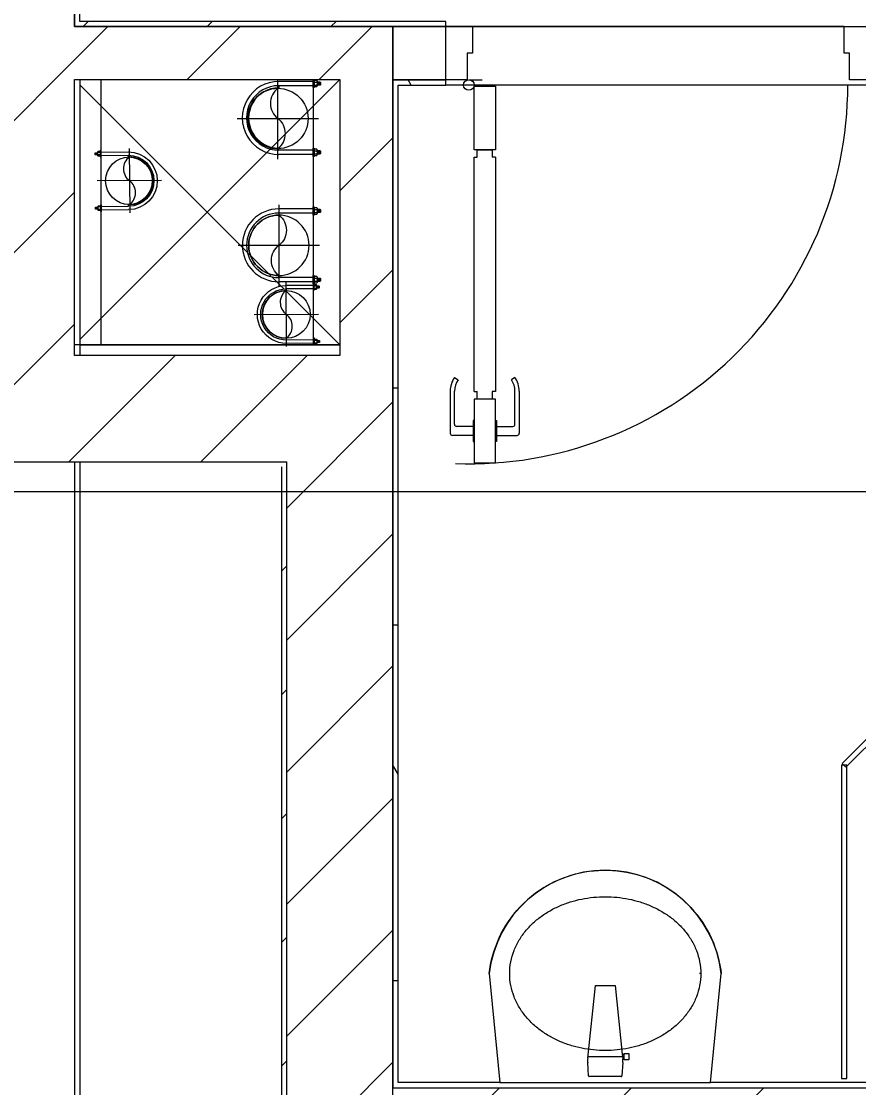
# Model space of a CAD drawing. Header units: millimetres. Extents: x 5357 to 201988, y -16345 to 109895.
# Drawn here: x 46053 to 47630, y 73337 to 75347 of the extents above; entities that cross this region are included whole.
import ezdxf

# ---------------------------------------------------------------- set-up
doc = ezdxf.new("R2010")
doc.units = ezdxf.units.MM
doc.linetypes.add('IMPORT-CENTER _3_', pattern=[10.16, 6.35, -1.27, 1.27, -1.27])
for name, color, linetype, lineweight in [('0-1', 7, 'Continuous', 5), ('0-2', 53, 'Continuous', 9), ('A-ANNO-DIMS', 211, 'Continuous', 9), ('A-ANNO-DIMS-220', 211, 'Continuous', 9), ('A-CLNG', 13, 'Continuous', 9), ('A-DETL-GENF-1', 53, 'Continuous', 9), ('A-DOOR-1', 53, 'Continuous', 9), ('A-FLOR', 192, 'Continuous', 9), ('A-FLOR-1', 10, 'Continuous', 9), ('A-FLOR-2', 53, 'Continuous', 9), ('A-GLAZ-CURT-1', 53, 'Continuous', 9), ('A-WALL', 113, 'Continuous', 9), ('A-WALL-1', 9, 'Continuous', 18), ('A-WALL-2', 53, 'Continuous', 9), ('A-WALL-4', 113, 'Continuous', 18), ('A-WALL-PATT-1', 10, 'Continuous', 9), ('A-WALL-PATT-2', 53, 'Continuous', 9), ('A-WALL-PATT-3', 111, 'Continuous', 9), ('G-IMPT', 8, 'Continuous', 9), ('G-IMPT-2', 8, 'IMPORT-CENTER _3_', 9), ('I-WALL-1', 9, 'Continuous', 18), ('I-WALL-2', 53, 'Continuous', 9), ('I-WALL-3', 2, 'Continuous', 18), ('M-EQPM', 50, 'Continuous', 9), ('P-SANR-FIXT-1', 53, 'Continuous', 9), ('P-SANR-FIXT-2', 221, 'Continuous', 9)]:
    doc.layers.add(name, color=color, linetype=linetype, lineweight=lineweight)
doc.styles.add('Arial_4', font='arial_0.ttf', dxfattribs={"width": 0.9, "height": 660})
doc.dimstyles.new('1_Dim_chi_tiet_khu_đất_2', dxfattribs={"dimscale": 304.8, "dimtxt": 673.371204, "dimasz": 0.866142, "dimexe": 0.721785, "dimexo": 0.0625, "dimgap": 0.072178, "dimtad": 1, "dimdec": 0, "dimrnd": 5, "dimzin": 0, "dimdsep": 46, "dimtxsty": 'Arial_4', "dimblk1": 'OBLIQUE', "dimblk2": 'OBLIQUE', "dimsah": 1, "dimcen": 0.09, "dimdle": 0.721785, "dimazin": 0, "dimtfac": 1, "dimtdec": 4, "dimtix": 1, "dimtmove": 0, "dimatfit": 3, "dimfxl": 2.165354, "dimfxlon": 1, "dimtvp": 1, "dimtolj": 1, "dimtzin": 0, "dimarcsym": 2})
pattern_1 = [(45, (0, 0), (-116.67262, 116.67262), [])]
pattern_2 = [(0, (0, 0), (894.08, 223.52), [73.762, -596.798, 73.762, -596.798, -3576.32]), (0, (0, 0), (894.08, 223.52), [-1341.12, 73.762, -1267.358, 73.762, -596.798, -1564.64]), (0, (0, 0), (894.08, 223.52), [-3352.8, 73.762, -373.278, 73.762, -1043.838]), (120, (335.28, 111.76), (-640.614, 662.536), [73.762, -596.798, 73.762, -4173.118]), (120, (335.28, 111.76), (-640.614, 662.536), [-744.322, -596.798, 73.762, -1267.358, -2235.2]), (120, (335.28, 111.76), (-640.614, 662.536), [-2682.24, 73.762, -596.798, 73.762, -1490.878]), (120, (335.28, 111.76), (-640.614, 662.536), [-3426.562, -373.278, 73.762, -1043.838]), (240, (447.04, 558.8), (-253.466, -886.056), [73.762, -596.798, 73.762, -4173.118]), (240, (447.04, 558.8), (-253.466, -886.056), [-744.322, -596.798, 73.762, -1267.358, -2235.2]), (240, (447.04, 558.8), (-253.466, -886.056), [-2682.24, 73.762, -596.798, 73.762, -1490.878]), (240, (447.04, 558.8), (-253.466, -886.056), [-3426.562, -373.278, 73.762, -1043.838])]
pattern_3 = [(45, (0, 0), (-124.4508, 124.4508), [])]

# ---------------------------------------------------------------- blocks, each defined once
blk = doc.blocks.new('NCV_TKTC_KET CAU_rvt-1-TKCS_MB SÂN ĐƯỜNG NỘI BỘ')
at = {"layer": 'A-FLOR-1'}
for p, q in [((46902.6, 75336.9), (46852.6, 75336.9)), ((46852.6, 75336.9), (46902.6, 75336.9)), ((46852.6, 75336.9), (46902.6, 75336.9)), ((46902.6, 75336.9), (46852.6, 75336.9)), ((47602.6, 75336.9), (46902.6, 75336.9)), ((46902.6, 75336.9), (47602.6, 75336.9)), ((46902.6, 75336.9), (47602.6, 75336.9)), ((47602.6, 75336.9), (46902.6, 75336.9)), ((46162.6, 74737.4), (46652.6, 74737.4)), ((46752.6, 74390.4), (46752.6, 73336.9)), ((46752.6, 73336.9), (46752.6, 74390.4)), ((46752.6, 74390.4), (46752.6, 73336.9))]:
    blk.add_line(p, q, dxfattribs=at)
at = {"layer": 'A-FLOR-2'}
for p, q in [((46152.6, 74737.4), (46152.6, 75237.4)), ((46652.6, 74737.4), (46152.6, 74737.4))]:
    blk.add_line(p, q, dxfattribs=at)
blk = doc.blocks.new('DOOR_CW_01 CANH MO-PANEL KINH - DIG_02-800x2200-CỬA NHÔM KÍNH-401063-TKCS_MB SÂN ĐƯỜNG NỘI BỘ')
at = {"layer": 'A-DETL-GENF-1'}
for p, q in [((-347, -182), (-347, -62)), ((-347, -62), (-307, -62)), ((-307, -62), (-307, -182)), ((-307, -182), (-347, -182)), ((-347, -196), (-341, -196)), ((-347, -638), (-347, -196)), ((-341, -196), (-341, -182)), ((-341, -182), (-313, -182)), ((-313, -182), (-313, -196)), ((-307, -196), (-313, -196)), ((-307, -196), (-307, -638)), ((-383.9, -611.2), (-377.3, -615.8)), ((-270.1, -611.2), (-276.7, -615.8)), ((-392, -637), (-392, -716.5)), ((-384, -699.5), (-384, -637)), ((-347, -638), (-341, -638)), ((-341, -652), (-341, -638)), ((-307, -638), (-313, -638)), ((-313, -638), (-313, -652)), ((-270, -699.5), (-270, -637)), ((-262, -637), (-262, -716.5)), ((-307, -652), (-347, -652)), ((-347, -652), (-347, -772)), ((-313, -652), (-341, -652)), ((-307, -772), (-307, -652)), ((-349, -692.2), (-349, -731.8)), ((-347, -692.2), (-349, -692.2)), ((-347, -692.2), (-347, -731.8)), ((-307, -692.2), (-307, -731.8)), ((-307, -692.2), (-305, -692.2)), ((-305, -692.2), (-305, -731.8)), ((-349, -720.5), (-388, -720.5)), ((-349, -703.5), (-380, -703.5)), ((-305, -703.5), (-274, -703.5)), ((-305, -720.5), (-266, -720.5)), ((-349, -731.8), (-347, -731.8)), ((-305, -731.8), (-307, -731.8)), ((-347, -772), (-307, -772))]:
    blk.add_line(p, q, dxfattribs=at)
blk.add_circle((-357, -60), 10, dxfattribs=at)
for centre, radius, start, end in [((-357, -60), 714, 268, 0), ((-347, -637), 45, 145, 180), ((-347, -637), 37, 145, 180), ((-307, -637), 37, 0, 35), ((-307, -637), 45, 360, 35), ((-380, -699.5), 4, 180, 270), ((-274, -699.5), 4, 270, 0), ((-388, -716.5), 4, 180, 270), ((-266, -716.5), 4, 270, 0)]:
    blk.add_arc(centre, radius, start, end, dxfattribs=at)
at = {"layer": 'A-DOOR-1'}
for p, q in [((-400, -50), (-400, 50)), ((-400, 50), (-350, 50)), ((-350, 50), (-350, 0)), ((350, 0), (350, 50)), ((350, 50), (400, 50)), ((400, 50), (400, -50)), ((-360, 0), (-360, -50)), ((-350, 0), (-360, 0)), ((360, 0), (350, 0)), ((360, -50), (360, 0)), ((-360, -50), (-400, -50)), ((-357, -50), (-332, -50)), ((400, -50), (360, -50))]:
    blk.add_line(p, q, dxfattribs=at)
blk = doc.blocks.new('bonruatreo - Chậu rửa-401074-TKCS_MB SÂN ĐƯỜNG NỘI BỘ')
at = {"layer": 'P-SANR-FIXT-1'}
for p, q in [((198.4, 0), (-198.4, 0)), ((165, 0), (-165, 0)), ((218.6, -205), (198.4, 0)), ((-198.4, 0), (-218.6, -205)), ((-180.6, -205), (-177.8, -205))]:
    blk.add_line(p, q, dxfattribs=at)
at = {"layer": 'P-SANR-FIXT-1', "flags": 128}
blk.add_lwpolyline([(218.6, -205), (217.4, -213.7), (215.9, -222.4), (214, -231), (211.8, -239.5), (209.3, -247.9), (206.4, -256.2), (203.2, -264.4), (199.6, -272.5), (195.8, -280.4), (191.6, -288.1), (187.1, -295.7), (182.3, -303.1), (177.3, -310.3), (171.9, -317.3), (166.3, -324.1), (160.4, -330.6), (154.2, -336.9), (147.8, -342.9), (141.2, -348.7), (134.3, -354.2), (127.3, -359.4), (120, -364.4), (112.5, -369), (104.9, -373.4), (97.1, -377.4), (89.1, -381.2), (81, -384.6), (72.7, -387.6), (64.4, -390.4), (55.9, -392.8), (47.3, -394.8), (38.7, -396.6), (30, -397.9), (21.3, -399), (12.5, -399.6), (3.7, -400), (-5.1, -399.9), (-13.9, -399.6), (-22.6, -398.8), (-31.4, -397.8), (-40.1, -396.3), (-48.7, -394.5), (-57.2, -392.4), (-65.7, -390), (-74, -387.2), (-82.2, -384.1), (-90.3, -380.6), (-98.3, -376.8), (-106.1, -372.7), (-113.7, -368.3), (-121.1, -363.6), (-128.4, -358.7), (-135.4, -353.4), (-142.2, -347.8), (-148.8, -342), (-155.2, -335.9), (-161.3, -329.6), (-167.2, -323), (-172.8, -316.2), (-178.1, -309.2), (-183.1, -302), (-187.8, -294.6), (-192.2, -287), (-196.4, -279.2), (-200.2, -271.3), (-203.7, -263.2), (-206.8, -255), (-209.7, -246.6), (-212.2, -238.2), (-214.3, -229.7), (-216.1, -221.1), (-217.6, -212.4), (-218.6, -205)], dxfattribs=at)
at = {"layer": 'P-SANR-FIXT-1'}
blk.add_arc((0, -180), 220, 186.525, 353.475, dxfattribs=at)
for points in [[(-180, -205), (-180, -197.6), (-178.6, -182.7), (-172.4, -161.2), (-162.5, -141.1), (-149.4, -123), (-133.8, -107), (-116.1, -93.4), (-96.9, -82.1), (-76.5, -73.2), (-55.2, -66.5), (-33.3, -62.1), (-11.2, -59.9), (11.1, -59.9), (33.3, -62.1), (55.2, -66.5), (76.5, -73.2), (96.9, -82.1), (116.1, -93.4), (133.8, -107.1), (149.5, -123), (162.5, -141.2), (172.4, -161.2), (178.6, -182.7), (180, -197.6), (180, -205)], [(180, -205), (180, -212.4), (178.6, -227.3), (172.4, -248.8), (162.5, -268.8), (149.5, -287), (133.8, -302.9), (116.1, -316.6), (96.9, -327.9), (76.5, -336.8), (55.2, -343.5), (33.3, -347.9), (11.1, -350.1), (-11.2, -350.1), (-33.3, -347.9), (-55.2, -343.5), (-76.5, -336.8), (-96.9, -327.9), (-116.1, -316.6), (-133.8, -303), (-149.4, -287), (-162.5, -268.9), (-172.4, -248.8), (-178.6, -227.3), (-180, -212.4), (-180, -205)]]:
    blk.add_open_spline(points, degree=3, dxfattribs=at)
at = {"layer": 'P-SANR-FIXT-2'}
for p, q in [((-33, -37.3), (-31.4, -12.2)), ((-30.2, -11), (30.2, -11)), ((31.4, -12.2), (33, -37.3)), ((-44.7, -42.8), (-35.6, -42.8)), ((-44.7, -54.2), (-44.7, -42.8)), ((-35.6, -54.2), (-44.7, -54.2)), ((-35.6, -42.8), (-35.6, -44.2)), ((-35.6, -44.2), (-33.1, -44.2)), ((-35.6, -44.2), (-35.6, -52.9)), ((-35.6, -52.9), (-35.6, -54.2)), ((-32.2, -52.9), (-35.6, -52.9)), ((-32.2, -52.9), (-33.1, -44.2)), ((32.7, -48.5), (-32.7, -48.5)), ((-18.5, -182.5), (-32.2, -52.9)), ((33, -45.4), (18.5, -182.5)), ((18.5, -182.5), (-18.5, -182.5))]:
    blk.add_line(p, q, dxfattribs=at)
for centre, radius, start, end in [((-30.1, -12.3), 1.3, 91.2278, 176.4003), ((30.1, -12.3), 1.3, 3.5997, 88.7722), ((5.5, -41.4), 38.7, 173.966, 184.1457), ((-5.5, -41.4), 38.7, 353.966, 6.034)]:
    blk.add_arc(centre, radius, start, end, dxfattribs=at)
blk = doc.blocks.new('System Panel - Glazed-850628-TKCS_MB SÂN ĐƯỜNG NỘI BỘ')
at = {"layer": 'A-GLAZ-CURT-1'}
for p, q in [((295.3, 5), (-295.3, 5)), ((-295.3, 5), (-295.3, -5)), ((295.3, -5), (295.3, 5)), ((-295.3, -5), (295.3, -5))]:
    blk.add_line(p, q, dxfattribs=at)
blk = doc.blocks.new('System Panel - Glazed-850629-TKCS_MB SÂN ĐƯỜNG NỘI BỘ')
at = {"layer": 'A-GLAZ-CURT-1'}
for p, q in [((316.6, 5), (-316.6, 5)), ((-316.6, 5), (-316.6, -5)), ((316.6, -5), (316.6, 5)), ((-316.6, -5), (316.6, -5))]:
    blk.add_line(p, q, dxfattribs=at)
blk = doc.blocks.new('NCV_TKTC_TANG 1_rvt-1-TKCS_MB SÂN ĐƯỜNG NỘI BỘ')
at = {"layer": 'A-WALL-PATT-1'}
h = blk.add_hatch(dxfattribs=at)
h.set_pattern_fill('FP_1', color=256, style=0, pattern_type=2)
h.set_pattern_definition(pattern_3)
h.paths.add_polyline_path([(47652.6, 75236.9), (48552.6, 75236.9), (48552.6, 75336.9), (47652.6, 75336.9), (47652.6, 75286.9)])
h.paths.add_polyline_path([(46752.6, 75236.9), (46852.6, 75237.4), (46852.6, 75336.9), (46752.6, 75336.9), (46752.6, 75237.4)])
h = blk.add_hatch(dxfattribs=at)
h.set_pattern_fill('FP_3', color=256, style=0, pattern_type=2)
h.set_pattern_definition(pattern_2)
h.paths.add_polyline_path([(46752.6, 75226.9), (46852.6, 75226.9), (46852.6, 75236.9), (46752.6, 75236.9)])
h.paths.add_polyline_path([(48542.6, 75226.9), (48552.6, 75226.9), (48552.6, 75236.9), (47652.6, 75236.9), (47652.6, 75226.9), (48523.5, 75226.9)])
h = blk.add_hatch(dxfattribs=at)
h.set_pattern_fill('FP_3', color=256, style=0, pattern_type=2)
h.set_pattern_definition(pattern_2)
h.paths.add_polyline_path([(46752.6, 73336.9), (46762.6, 73336.9), (46762.6, 75226.9), (46752.6, 75226.9), (46752.6, 73404.2)])
h = blk.add_hatch(dxfattribs=at)
h.set_pattern_fill('FP_1', color=256, style=0, pattern_type=2)
h.set_pattern_definition(pattern_3)
h.paths.add_polyline_path([(47602.6, 73236.9), (48552.6, 73236.9), (48552.6, 73336.9), (46752.6, 73336.9), (46752.7, 73236.9), (47117.2, 73236.9)])
at = {"layer": 'A-WALL-PATT-2'}
h = blk.add_hatch(dxfattribs=at)
h.set_pattern_fill('FP_2', color=256, style=0, pattern_type=2)
h.set_pattern_definition(pattern_1)
h.paths.add_polyline_path([(47652.6, 75336.9), (50452.6, 75336.9), (50452.6, 75346.9), (47652.6, 75346.9)])
h.paths.add_polyline_path([(46752.6, 75336.9), (46852.6, 75337.4), (46852.6, 75346.9), (46152.6, 75346.9), (46153, 75337.4), (46752.6, 75337.4)])
at = {"layer": 'A-FLOR-1'}
for p, q in [((46902.6, 75336.9), (46852.6, 75336.9)), ((47602.6, 75336.9), (46902.6, 75336.9))]:
    blk.add_line(p, q, dxfattribs=at)
at = {"layer": 'A-FLOR-2'}
blk.add_line((46902.6, 75336.9), (47602.6, 75336.9), dxfattribs=at)
at = {"layer": 'A-WALL-1'}
blk.add_line((46752.6, 75336.9), (46752.6, 75236.9), dxfattribs=at)
at = {"layer": 'A-WALL-2'}
for p, q in [((46752.6, 75336.9), (46852.6, 75336.9)), ((46852.6, 75336.9), (46752.6, 75336.9)), ((46902.6, 75336.9), (47602.6, 75336.9)), ((46852.6, 75236.9), (46752.6, 75236.9)), ((46752.6, 75236.9), (46852.6, 75236.9))]:
    blk.add_line(p, q, dxfattribs=at)
at = {"layer": 'I-WALL-1'}
for p, q in [((46152.6, 77936.9), (46152.6, 75346.9)), ((46162.6, 75346.9), (46162.6, 77926.9)), ((46152.6, 75346.9), (46152.6, 75336.9)), ((46152.6, 75336.9), (46752.6, 75336.9)), ((46852.6, 75346.9), (46162.6, 75346.9)), ((46852.6, 75336.9), (46852.6, 75346.9)), ((46752.6, 75236.9), (46752.6, 75226.9)), ((46852.6, 75226.9), (46852.6, 75236.9)), ((46752.6, 75226.9), (46752.6, 73336.9)), ((46762.6, 75226.9), (46852.6, 75226.9)), ((46762.6, 73346.9), (46762.6, 75226.9)), ((46954.1, 73346.9), (46762.6, 73346.9)), ((48542.6, 73346.9), (47351, 73346.9)), ((46752.6, 73336.9), (46762.6, 73336.9)), ((46762.6, 73336.9), (48542.6, 73336.9))]:
    blk.add_line(p, q, dxfattribs=at)
at = {"layer": 'I-WALL-2'}
blk.add_line((47652.6, 75226.9), (46852.6, 75226.9), dxfattribs=at)
at = {"layer": 'A-DOOR-1'}
blk.add_blockref('DOOR_CW_01 CANH MO-PANEL KINH - DIG_02-800x2200-CỬA NHÔM KÍNH-401063-TKCS_MB SÂN ĐƯỜNG NỘI BỘ', (47252.6, 75286.9), dxfattribs=at)
at = {"layer": 'A-GLAZ-CURT-1'}
for name, p, rotation in [('System Panel - Glazed-850629-TKCS_MB SÂN ĐƯỜNG NỘI BỘ', (47826.4, 74168.5), 44.99999999999893), ('System Panel - Glazed-850628-TKCS_MB SÂN ĐƯỜNG NỘI BỘ', (47602.6, 73649.3), 89.99999999999919)]:
    blk.add_blockref(name, p, dxfattribs=dict(at, rotation=rotation))
at = {"layer": 'P-SANR-FIXT-1', "rotation": 180}
blk.add_blockref('bonruatreo - Chậu rửa-401074-TKCS_MB SÂN ĐƯỜNG NỘI BỘ', (47152.6, 73346.9), dxfattribs=at)
blk = doc.blocks.new('TKTC_XREF_251221_MB TANG 1 - TKTC_XREF_260130_MB TANG 1_dwg_CUM U_DN100-4202115-TKCS_MB SÂN ĐƯỜNG NỘI BỘ')
at = {"layer": 'G-IMPT'}
for p, q in [((-79.1, 66.6), (-79.1, 63.4)), ((-76.6, 66.6), (-76.6, 63.4)), ((-74.6, 66.6), (-74.6, 63.4)), ((-72.7, 69.3), (-72.7, 60.7)), ((-66.9, 67.9), (-71.7, 67.9)), ((-66.9, 62.1), (-71.7, 62.1)), ((-65, 69), (0, 69)), ((-79.1, -63.4), (-79.1, -66.6)), ((-76.6, -63.4), (-76.6, -66.6)), ((-74.6, -63.4), (-74.6, -66.6)), ((-72.7, -60.7), (-72.7, -69.3)), ((-66.9, -62.1), (-71.7, -62.1)), ((-66.9, -67.9), (-71.7, -67.9)), ((-65, -69), (0, -69))]:
    blk.add_line(p, q, dxfattribs=at)
at = {"layer": 'G-IMPT', "flags": 128}
for points in [[(-72.7, 67.6), (-78.1, 67.6), (-78.1, 62.4), (-72.7, 62.4)], [(-71.7, 59.2), (-66.9, 59.2), (-66.9, 70.8), (-71.7, 70.8)], [(-66.9, 70.8), (-66.9, 72.7), (-65, 72.7), (-65, 57.3), (-66.9, 57.3), (-66.9, 59.2)], [(-65, 61), (0, 61), (0, 57)], [(-72.7, -62.4), (-78.1, -62.4), (-78.1, -67.6), (-72.7, -67.6)], [(-71.7, -70.8), (-66.9, -70.8), (-66.9, -59.2), (-71.7, -59.2)], [(-66.9, -59.2), (-66.9, -57.3), (-65, -57.3), (-65, -72.7), (-66.9, -72.7), (-66.9, -70.8)], [(-65, -61), (0, -61), (0, -57)]]:
    blk.add_lwpolyline(points, dxfattribs=at)
at = {"layer": 'G-IMPT'}
for centre, radius, start, end in [((-78.1, 66.6), 0.96, 90, 180), ((-78.1, 63.4), 0.96, 180, 270), ((-71.1, 69.3), 1.56, 112.6199, 247.3801), ((-67.9, 65), 4.8, 143.1301, 216.8699), ((-71.1, 60.7), 1.56, 112.6199, 247.3801), ((0, 0), 69, 270, 90), ((0, 0), 61, 270, 90), ((0, 0), 57, 270, 90), ((-78.1, -63.4), 0.96, 90, 180), ((-78.1, -66.6), 0.96, 180, 270), ((-71.1, -60.7), 1.56, 112.6199, 247.3801), ((-67.9, -65), 4.8, 143.1301, 216.8699), ((-71.1, -69.3), 1.56, 112.6199, 247.3801)]:
    blk.add_arc(centre, radius, start, end, dxfattribs=at)
blk = doc.blocks.new('TKTC_XREF_251221_MB TANG 1 - TKTC_XREF_260130_MB TANG 1_dwg_$cc-4202117-TKCS_MB SÂN ĐƯỜNG NỘI BỘ')
at = {"layer": 'G-IMPT'}
blk.add_circle((0, 0), 0.5, dxfattribs=at)
for centre, radius, start, end in [((0, 0), 0.5, 90, 270), ((0.188, 0.25), 0.313, 126.8699, 233.1301), ((-0.188, -0.25), 0.313, 306.8699, 53.1301)]:
    blk.add_arc(centre, radius, start, end, dxfattribs=at)
at = {"layer": 'G-IMPT-2'}
for p, q in [((0, -0.673), (0, 0.673)), ((-0.673, 0), (0.673, 0))]:
    blk.add_line(p, q, dxfattribs=at)
blk = doc.blocks.new('TKTC_XREF_251221_MB TANG 1 - TKTC_XREF_260130_MB TANG 1_dwg_$cc-V372-TKCS_MB SÂN ĐƯỜNG NỘI BỘ')
at = {"layer": 'G-IMPT'}
blk.add_circle((0, 0), 0.5, dxfattribs=at)
for centre, radius, start, end in [((0, 0), 0.5, 90, 270), ((0.188, 0.25), 0.313, 126.8699, 233.1301), ((-0.188, -0.25), 0.313, 306.8699, 53.1301)]:
    blk.add_arc(centre, radius, start, end, dxfattribs=at)
at = {"layer": 'G-IMPT-2'}
for p, q in [((0, -0.673), (0, 0.647)), ((-0.673, 0), (0.673, 0))]:
    blk.add_line(p, q, dxfattribs=at)
blk = doc.blocks.new('TKTC_XREF_251221_MB TANG 1 - TKTC_XREF_260130_MB TANG 1_dwg_$cc-4202118-TKCS_MB SÂN ĐƯỜNG NỘI BỘ')
at = {"layer": 'G-IMPT'}
blk.add_circle((0, 0), 0.5, dxfattribs=at)
for centre, radius, start, end in [((0, 0), 0.5, 90, 270), ((0.188, 0.25), 0.313, 126.8699, 233.1301), ((-0.188, -0.25), 0.313, 306.8699, 53.1301)]:
    blk.add_arc(centre, radius, start, end, dxfattribs=at)
at = {"layer": 'G-IMPT-2'}
for p, q in [((0, -0.673), (0, 0.673)), ((-0.673, 0), (0.673, 0))]:
    blk.add_line(p, q, dxfattribs=at)
blk = doc.blocks.new('TKTC_XREF_251221_MB TANG 1 - TKTC_XREF_260130_MB TANG 1_dwg_$cc-V370-TKCS_MB SÂN ĐƯỜNG NỘI BỘ')
at = {"layer": 'G-IMPT'}
blk.add_circle((0, 0), 0.5, dxfattribs=at)
for centre, radius, start, end in [((0, 0), 0.5, 90, 270), ((0.188, 0.25), 0.313, 126.8699, 233.1301), ((-0.188, -0.25), 0.313, 306.8699, 53.1301)]:
    blk.add_arc(centre, radius, start, end, dxfattribs=at)
at = {"layer": 'G-IMPT-2'}
for p, q in [((0, -0.673), (0, 0.673)), ((-0.673, 0), (0.673, 0))]:
    blk.add_line(p, q, dxfattribs=at)
blk = doc.blocks.new('TKTC_XREF_251221_MB TANG 1 - TKTC_XREF_260130_MB TANG 1_dwg_CUM U_DN100-4202112-TKCS_MB SÂN ĐƯỜNG NỘI BỘ')
at = {"layer": 'G-IMPT'}
for p, q in [((-79.1, 66.6), (-79.1, 63.4)), ((-76.6, 66.6), (-76.6, 63.4)), ((-74.6, 66.6), (-74.6, 63.4)), ((-72.7, 69.3), (-72.7, 60.7)), ((-66.9, 67.9), (-71.7, 67.9)), ((-66.9, 62.1), (-71.7, 62.1)), ((-65, 69), (0, 69)), ((-79.1, -63.4), (-79.1, -66.6)), ((-76.6, -63.4), (-76.6, -66.6)), ((-74.6, -63.4), (-74.6, -66.6)), ((-72.7, -60.7), (-72.7, -69.3)), ((-66.9, -62.1), (-71.7, -62.1)), ((-66.9, -67.9), (-71.7, -67.9)), ((-65, -69), (0, -69))]:
    blk.add_line(p, q, dxfattribs=at)
at = {"layer": 'G-IMPT', "flags": 128}
for points in [[(-72.7, 67.6), (-78.1, 67.6), (-78.1, 62.4), (-72.7, 62.4)], [(-71.7, 59.2), (-66.9, 59.2), (-66.9, 70.8), (-71.7, 70.8)], [(-66.9, 70.8), (-66.9, 72.7), (-65, 72.7), (-65, 57.3), (-66.9, 57.3), (-66.9, 59.2)], [(-65, 61), (0, 61), (0, 57)], [(-71.7, -70.8), (-66.9, -70.8), (-66.9, -59.2), (-71.7, -59.2)], [(-66.9, -59.2), (-66.9, -57.3), (-65, -57.3), (-65, -72.7), (-66.9, -72.7), (-66.9, -70.8)], [(-65, -61), (0, -61), (0, -57)], [(-72.7, -62.4), (-78.1, -62.4), (-78.1, -67.6), (-72.7, -67.6)]]:
    blk.add_lwpolyline(points, dxfattribs=at)
at = {"layer": 'G-IMPT'}
for centre, radius, start, end in [((-78.1, 66.6), 0.96, 90, 180), ((-78.1, 63.4), 0.96, 180, 270), ((-71.1, 69.3), 1.56, 112.6199, 247.3801), ((-67.9, 65), 4.8, 143.1301, 216.8699), ((-71.1, 60.7), 1.56, 112.6199, 247.3801), ((0, 0), 69, 270, 90), ((0, 0), 61, 270, 90), ((0, 0), 57, 270, 90), ((-71.1, -60.7), 1.56, 112.6199, 247.3801), ((-78.1, -63.4), 0.96, 90, 180), ((-78.1, -66.6), 0.96, 180, 270), ((-67.9, -65), 4.8, 143.1301, 216.8699), ((-71.1, -69.3), 1.56, 112.6199, 247.3801)]:
    blk.add_arc(centre, radius, start, end, dxfattribs=at)
blk = doc.blocks.new('TKTC_XREF_251221_MB TANG 1 - TKTC_XREF_260130_MB TANG 1_dwg-4202109-TKCS_MB SÂN ĐƯỜNG NỘI BỘ')
at = {"layer": 'G-IMPT', "flags": 128}
for points in [[(-156999.1, -326109.3), (-156949.1, -326109.7), (-156949.1, -326609.5), (-156998.9, -326609.2), (-156998.9, -326109.3)], [(-156549.2, -326109.3), (-156499.2, -326109.7), (-156499.2, -326609.5), (-156548.9, -326609.2), (-156548.9, -326109.3)]]:
    blk.add_lwpolyline(points, dxfattribs=at)
for name, p, xscale, yscale, zscale, rotation in [('TKTC_XREF_251221_MB TANG 1 - TKTC_XREF_260130_MB TANG 1_dwg_$cc-V372-TKCS_MB SÂN ĐƯỜNG NỘI BỘ', (-156615.8, -326182.8), 113.7150000000092, 113.7150000000092, 113.7150000000092, 359.9990086636432), ('TKTC_XREF_251221_MB TANG 1 - TKTC_XREF_260130_MB TANG 1_dwg_CUM U_DN100-4202112-TKCS_MB SÂN ĐƯỜNG NỘI BỘ', (-156614, -326181.8), 0.9975000000000005, 0.9975000000000005, 0.9975000000000005, 180.000991338195), ('TKTC_XREF_251221_MB TANG 1 - TKTC_XREF_260130_MB TANG 1_dwg_$cc-4202118-TKCS_MB SÂN ĐƯỜNG NỘI BỘ', (-156895.4, -326300.2), 90.00000000005119, 90.00000000005119, 90.00000000005119, 180.3740267799373), ('TKTC_XREF_251221_MB TANG 1 - TKTC_XREF_260130_MB TANG 1_dwg_CUM U_DN100-4202112-TKCS_MB SÂN ĐƯỜNG NỘI BỘ', (-156613.9, -326421.9), 0.9974999999999965, 0.9974999999999965, 0.9974999999999965, 180.0009913385626), ('TKTC_XREF_251221_MB TANG 1 - TKTC_XREF_260130_MB TANG 1_dwg_$cc-4202117-TKCS_MB SÂN ĐƯỜNG NỘI BỘ', (-156600, -326552.1), 90.00000000005119, 90.00000000005119, 90.00000000005119, 0.3740267799372842)]:
    blk.add_blockref(name, p, dxfattribs=dict(xscale=xscale, yscale=yscale, zscale=zscale, rotation=rotation))
at = {"extrusion": (0, 0, -1)}
for name, p, xscale, yscale, zscale, rotation in [('TKTC_XREF_251221_MB TANG 1 - TKTC_XREF_260130_MB TANG 1_dwg_CUM U_DN100-4202115-TKCS_MB SÂN ĐƯỜNG NỘI BỘ', (156897.4, -326300.2), 0.7894736842105242, 0.7894736842105242, -0.7894736842105242, 179.6259732184666), ('TKTC_XREF_251221_MB TANG 1 - TKTC_XREF_260130_MB TANG 1_dwg_$cc-V370-TKCS_MB SÂN ĐƯỜNG NỘI BỘ', (156613.9, -326421.9), 113.7150000000092, 113.7150000000092, -113.7150000000092, 179.9990086636432), ('TKTC_XREF_251221_MB TANG 1 - TKTC_XREF_260130_MB TANG 1_dwg_CUM U_DN100-4202115-TKCS_MB SÂN ĐƯỜNG NỘI BỘ', (156600, -326552.2), 0.7894736842105242, 0.7894736842105242, -0.7894736842105242, 359.6259732184666)]:
    blk.add_blockref(name, p, dxfattribs=dict(at, xscale=xscale, yscale=yscale, zscale=zscale, rotation=rotation))
blk = doc.blocks.new('TKTC_XREF_251221_MB TANG 1 - TKTC_XREF_251221_MB TANG 1-2038492-TKCS_MB SÂN ĐƯỜNG NỘI BỘ')
blk.add_blockref('TKTC_XREF_251221_MB TANG 1 - TKTC_XREF_260130_MB TANG 1_dwg-4202109-TKCS_MB SÂN ĐƯỜNG NỘI BỘ', (169499.1, 384109.7))
blk = doc.blocks.new('DIMBLOCK44-TKCS_MB SÂN ĐƯỜNG NỘI BỘ')
at = {"layer": 'A-ANNO-DIMS-220'}
for p, q in [((33652.6, 75120.9), (33652.6, 74240.9)), ((33652.6, 74460.9), (33652.6, 75120.9)), ((54952.6, 75120.9), (54952.6, 74240.9)), ((54952.6, 74460.9), (54952.6, 75120.9)), ((33432.6, 74460.9), (55172.6, 74460.9))]:
    blk.add_line(p, q, dxfattribs=at)
at = {"layer": 'A-ANNO-DIMS-220', "lineweight": 25}
for p, q in [((33652.6, 74460.9), (33784.6, 74592.9)), ((54952.6, 74460.9), (55084.6, 74592.9)), ((33652.6, 74460.9), (33520.6, 74328.9)), ((54952.6, 74460.9), (54820.6, 74328.9))]:
    blk.add_line(p, q, dxfattribs=at)
at = {"layer": 'A-ANNO-DIMS-220', "color": 0, "insert": (43163, 75339.8), "char_height": 660, "width": 2734.923, "attachment_point": 1, "line_spacing_factor": 0.941778, "style": 'Arial_4'}
blk.add_mtext('21300', dxfattribs=at)
blk = doc.blocks.new('_Oblique')
at = {"color": 0, "linetype": 'ByBlock', "lineweight": -2}
blk.add_line((-0.5, -0.5), (0.5, 0.5), dxfattribs=at)

msp = doc.modelspace()

# ---------------------------------------------------------------- hatches: boundary and pattern name
at = {"layer": 'A-WALL-PATT-3'}
h = msp.add_hatch(dxfattribs=at)
h.set_pattern_fill('FP_1', color=256, style=0, pattern_type=2)
h.set_pattern_definition(pattern_3)
h.paths.add_polyline_path([(46152.6, 74516.9), (46152.6, 77936.9), (45952.6, 77936.9), (45952.6, 74516.9)])
h = msp.add_hatch(dxfattribs=at)
h.set_pattern_fill('FP_1', color=256, style=0, pattern_type=2)
h.set_pattern_definition(pattern_3)
h.paths.add_polyline_path([(46152.6, 75237.4), (46652.6, 75237.4), (46652.6, 75337.4), (46152.6, 75336.9), (46152.6, 75237.4)])
h = msp.add_hatch(dxfattribs=at)
h.set_pattern_fill('FP_1', color=256, style=0, pattern_type=2)
h.set_pattern_definition(pattern_3)
h.paths.add_polyline_path([(46752.6, 74516.9), (46752.4, 75337.4), (46652.6, 75336.9), (46652.6, 74516.9), (46667.3, 74516.9)])
h = msp.add_hatch(dxfattribs=at)
h.set_pattern_fill('FP_1', color=256, style=0, pattern_type=2)
h.set_pattern_definition(pattern_3)
h.paths.add_polyline_path([(46512, 74516.9), (46652.6, 74516.9), (46651.7, 74716.9), (46152.6, 74716.9), (46152.6, 74516.9), (46261, 74516.9)])
h = msp.add_hatch(dxfattribs=at)
h.set_pattern_fill('FP_1', color=256, style=0, pattern_type=2)
h.set_pattern_definition(pattern_3)
h.paths.add_polyline_path([(46620, 70036.9), (46752.6, 70036.9), (46752.6, 70195.3), (46552.6, 70195.3), (46553.6, 70036.9)])
h.paths.add_polyline_path([(46552.6, 71285.3), (46752.6, 71285.3), (46752.6, 71511.9), (46552.6, 71511.9), (46552.6, 71431.7)])
h.paths.add_polyline_path([(46552.6, 71711.9), (46752.6, 71711.9), (46752.6, 74516.9), (46552.6, 74516.9), (46552.6, 71815.8)])
h = msp.add_hatch(dxfattribs=at)
h.set_pattern_fill('FP_2', color=256, style=0, pattern_type=2)
h.set_pattern_definition(pattern_1)
h.paths.add_polyline_path([(46542.6, 72796.9), (46552.6, 72796.9), (46552.6, 73111.9), (46542.6, 73111.9), (46542.6, 72911.1)])
h.paths.add_polyline_path([(46552.6, 73311.9), (46552.6, 74506.9), (46542.6, 74505.6), (46542.6, 73311.9)])

# ---------------------------------------------------------------- linework, layer by layer
at = {"layer": '0-2'}
for p, q in [((46652.6, 75237.4), (46524.9, 75109.6)), ((46162.6, 75227.4), (46478.7, 74911.3)), ((46521.4, 75106.2), (46162.6, 74747.3)), ((46524.9, 75109.6), (46522.2, 75106.9)), ((46480.6, 74909.4), (46484.9, 74905.1)), ((46484.9, 74905.1), (46518.1, 74871.8)), ((46519.7, 74870.3), (46522.4, 74867.5)), ((46524.3, 74865.6), (46547.8, 74842.2)), ((46550.3, 74839.6), (46652.6, 74737.4))]:
    msp.add_line(p, q, dxfattribs=at)
at = {"layer": 'A-CLNG'}
msp.add_line((46652.6, 74737.4), (46162.6, 74737.4), dxfattribs=at)
at = {"layer": 'A-FLOR'}
msp.add_line((45952.6, 74516.9), (46552.6, 74516.9), dxfattribs=at)
at = {"layer": 'A-WALL'}
for p, q in [((46162.6, 75237.4), (46162.6, 74716.9)), ((46152.6, 74516.9), (46152.6, 73311.9)), ((46152.6, 74516.9), (46552.6, 74516.9)), ((46162.6, 74516.9), (46162.6, 73311.9)), ((46552.6, 72786.9), (46552.6, 74516.9))]:
    msp.add_line(p, q, dxfattribs=at)
at = {"layer": 'A-WALL-4'}
for p, q in [((46152.6, 75337.4), (46152.6, 77936.9)), ((46752.6, 75337.4), (46152.6, 75337.4)), ((46752.6, 74516.9), (46752.6, 75337.4)), ((46152.6, 74716.9), (46152.6, 75237.4)), ((46152.6, 75237.4), (46652.6, 75237.4)), ((46652.6, 75237.4), (46652.6, 74716.9)), ((46652.6, 74716.9), (46152.6, 74716.9)), ((45952.6, 74516.9), (46152.6, 74516.9)), ((46752.6, 71711.9), (46752.6, 74516.9))]:
    msp.add_line(p, q, dxfattribs=at)
at = {"layer": 'I-WALL-3'}
msp.add_line((46542.6, 74506.9), (46542.6, 72796.9), dxfattribs=at)

# ---------------------------------------------------------------- block references
at = {"layer": '0-1'}
for name in ['NCV_TKTC_KET CAU_rvt-1-TKCS_MB SÂN ĐƯỜNG NỘI BỘ', 'NCV_TKTC_TANG 1_rvt-1-TKCS_MB SÂN ĐƯỜNG NỘI BỘ']:
    msp.add_blockref(name, (0, 0), dxfattribs=at)
at = {"layer": 'M-EQPM'}
msp.add_blockref('TKTC_XREF_251221_MB TANG 1 - TKTC_XREF_251221_MB TANG 1-2038492-TKCS_MB SÂN ĐƯỜNG NỘI BỘ', (33652.6, 17236.9), dxfattribs=at)

# ---------------------------------------------------------------- dimensions: what is measured, and where the dimension line sits
at = {"layer": 'A-ANNO-DIMS'}
dim = msp.add_linear_dim(base=(54952.6, 74460.9), p1=(33652.6, 75120.9), p2=(54952.6, 75120.9), dimstyle='1_Dim_chi_tiet_khu_đất_2', override={"dimpost": '<>', "dimfxl": 21300}, dxfattribs=at)
dim.commit()
dim.dimension.update_dxf_attribs({"geometry": 'DIMBLOCK44-TKCS_MB SÂN ĐƯỜNG NỘI BỘ', "text_midpoint": (44302.6, 74820.1)})

doc.saveas('drawing.dxf')
